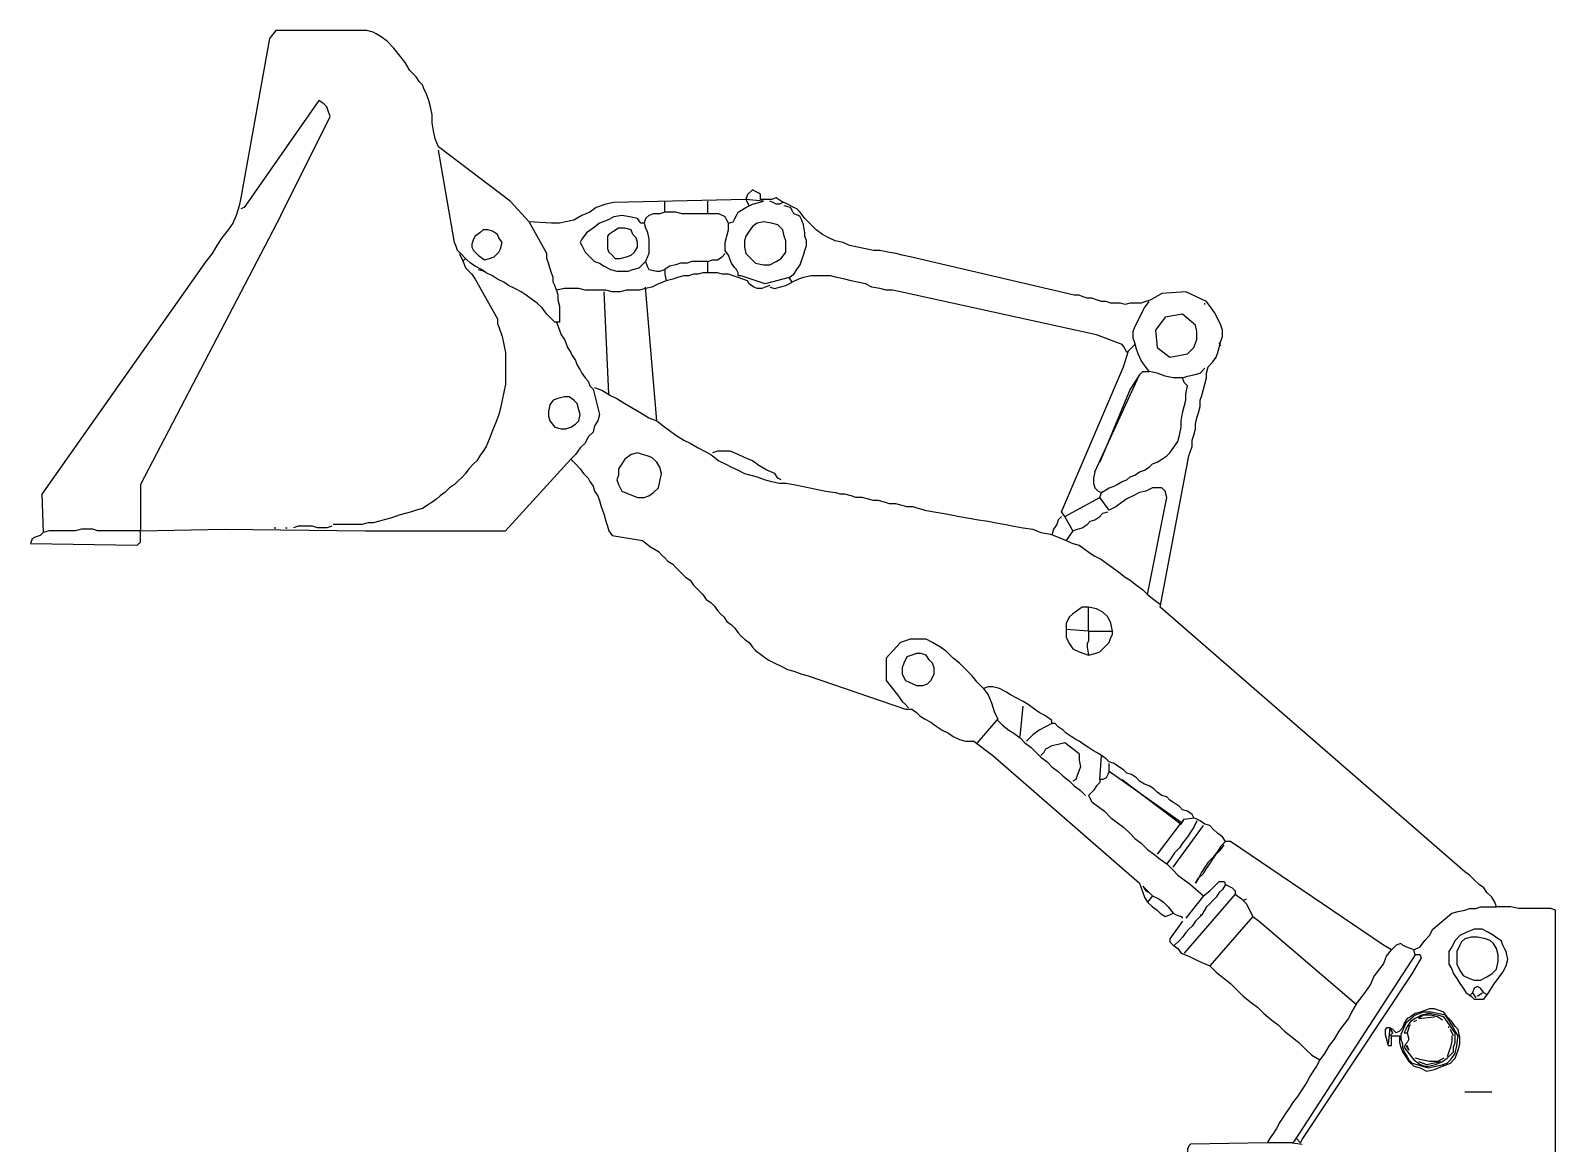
# Model space of a CAD drawing. Extents: x -121210 to 57230, y 84783 to 157800.
# Drawn here: x -53137 to -49050, y 121410 to 124394 of the extents above; entities that cross this region are included whole.
import ezdxf

# ---------------------------------------------------------------- set-up
doc = ezdxf.new("R2010")
doc.units = 0
doc.header["$MEASUREMENT"] = 0
doc.layers.get('0').update_dxf_attribs({"linetype": 'CONTINUOUS'})

# ---------------------------------------------------------------- blocks, each defined once
blk = doc.blocks.new('A$C72B562D3')
at = {"linetype": 'Continuous'}
for points in [[(657.7, 4745), (640.6, 4723.6)], [(1336.8, 4232.5), (1285.5, 4288), (1093.3, 4433.2), (1084.8, 4454.5), (1080.5, 4475.9), (1076.3, 4497.3), (1076.3, 4518.6), (1072, 4540), (1067.7, 4557), (1059.2, 4578.4), (1054.9, 4586.9), (1050.6, 4599.8), (1042.1, 4608.3), (1033.6, 4621.1), (1016.5, 4638.2), (1003.7, 4659.5), (990.8, 4676.6), (973.8, 4698), (956.7, 4715.1), (939.6, 4727.9), (926.8, 4736.4), (918.2, 4740.7), (901.2, 4745), (884.1, 4745), (867, 4745), (854.2, 4745), (837.1, 4745), (824.3, 4745), (811.5, 4745), (798.7, 4745), (781.6, 4745), (768.8, 4745), (751.7, 4745), (738.9, 4745), (717.5, 4745), (700.4, 4745), (679.1, 4745), (657.7, 4745)], [(640.6, 4723.6), (563.8, 4296.5), (559.5, 4275.2), (550.9, 4249.5), (542.4, 4228.2), (529.6, 4211.1), (512.5, 4189.7), (499.7, 4168.4), (486.9, 4147), (469.8, 4125.7), (29.9, 3502.1), (34.2, 3399.6)], [(773, 4557), (572.3, 4270.9)], [(802.9, 4514.3), (798.7, 4527.2), (794.4, 4540), (785.8, 4548.5), (773, 4557)], [(670.5, 4249.5), (802.9, 4514.3)], [(1136.1, 4176.9), (1093.3, 4424.6)], [(1917.6, 4292.3), (1563.1, 4283.7)], [(1956.1, 4292.3), (1956.1, 4305.1), (1951.8, 4309.3), (1943.3, 4313.6), (1934.7, 4317.9), (1921.9, 4305.1), (1917.6, 4292.3)], [(1964.6, 4288), (1917.6, 4292.3), (1926.2, 4275.2)], [(2062.8, 4258.1), (2054.3, 4266.6), (2045.8, 4270.9), (2028.7, 4279.4), (2011.6, 4288), (1998.8, 4296.5), (1986, 4292.3), (1977.4, 4292.3), (1956.1, 4292.3)], [(572.3, 4270.9), (563.8, 4266.6)], [(1563.1, 4283.7), (1541.8, 4279.4), (1516.2, 4270.9), (1499.1, 4258.1), (1477.7, 4249.5), (1456.4, 4236.7), (1435, 4232.5), (1417.9, 4228.2), (1396.6, 4228.2), (1336.8, 4232.5)], [(1699.8, 4258.1), (1687, 4253.8), (1669.9, 4253.8), (1657.1, 4249.5), (1648.6, 4241)], [(1815.1, 4253.8), (1802.3, 4253.8), (1789.5, 4253.8), (1776.7, 4253.8), (1759.6, 4253.8), (1746.8, 4253.8), (1729.7, 4258.1), (1716.9, 4258.1), (1699.8, 4258.1), (1699.8, 4288)], [(1870.7, 4228.2), (1866.4, 4236.7), (1862.1, 4245.3), (1845, 4253.8), (1832.2, 4253.8), (1815.1, 4253.8), (1815.1, 4288)], [(1870.7, 4228.2), (1883.5, 4232.5), (1887.7, 4241), (1892, 4249.5), (1896.3, 4258.1)], [(1896.3, 4258.1), (1917.6, 4270.9), (1934.7, 4279.4), (1951.8, 4283.7), (1964.6, 4288)], [(2015.9, 4283.7), (2007.3, 4279.4), (1998.8, 4279.4), (1990.2, 4283.7), (1981.7, 4288)], [(2045.8, 4253.8), (2041.5, 4262.4), (2037.2, 4270.9), (2020.1, 4275.2)], [(2032.9, 4083), (2045.8, 4091.5), (2054.3, 4104.3), (2062.8, 4117.1), (2067.1, 4130), (2071.4, 4142.8), (2075.7, 4155.6), (2079.9, 4168.4), (2079.9, 4181.2), (2075.7, 4194), (2075.7, 4202.6), (2071.4, 4223.9), (2067.1, 4236.7), (2062.8, 4245.3), (2058.6, 4249.5), (2045.8, 4253.8)], [(2357.5, 4138.5), (2336.2, 4142.8), (2319.1, 4147), (2297.7, 4151.3), (2276.4, 4155.6), (2259.3, 4155.6), (2237.9, 4159.9), (2216.6, 4164.1), (2195.2, 4168.4), (2178.2, 4176.9), (2156.8, 4181.2), (2139.7, 4189.7), (2122.6, 4198.3), (2105.6, 4211.1), (2092.7, 4223.9), (2075.7, 4241), (2062.8, 4258.1)], [(670.5, 4249.5), (294.7, 3527.8), (294.7, 3403.9)], [(1259.9, 4159.9), (1264.2, 4176.9), (1255.6, 4189.7), (1251.4, 4198.3), (1238.6, 4206.8), (1225.7, 4211.1), (1212.9, 4211.1), (1204.4, 4202.6), (1191.6, 4194), (1187.3, 4185.5), (1183, 4172.7), (1183, 4164.1), (1187.3, 4155.6), (1200.1, 4142.8), (1217.2, 4130), (1230, 4134.2), (1242.8, 4138.5), (1255.6, 4151.3), (1259.9, 4159.9)], [(1648.6, 4125.7), (1652.8, 4112.9), (1657.1, 4104.3), (1678.5, 4100.1), (1687, 4100.1), (1699.8, 4104.3), (1699.8, 4091.5), (1704.1, 4074.4), (1682.7, 4065.9), (1665.6, 4057.4), (1648.6, 4053.1), (1631.5, 4048.8), (1614.4, 4048.8), (1597.3, 4048.8), (1580.2, 4044.5), (1558.9, 4044.5), (1541.8, 4048.8), (1524.7, 4048.8), (1507.6, 4048.8), (1486.3, 4048.8), (1469.2, 4053.1), (1447.8, 4053.1), (1430.8, 4053.1), (1409.4, 4048.8), (1405.1, 4061.6), (1400.9, 4070.2), (1400.9, 4083), (1396.6, 4095.8), (1392.3, 4108.6), (1388, 4121.4), (1383.8, 4134.2), (1383.8, 4147), (1336.8, 4232.5)], [(1627.2, 4241), (1605.9, 4245.3), (1584.5, 4249.5), (1563.1, 4245.3), (1546.1, 4236.7), (1524.7, 4228.2), (1507.6, 4215.4), (1490.5, 4202.6), (1477.7, 4185.5), (1473.5, 4176.9), (1477.7, 4168.4), (1486.3, 4151.3), (1499.1, 4138.5), (1511.9, 4125.7)], [(1627.2, 4164.1), (1627.2, 4176.9), (1622.9, 4189.7), (1614.4, 4198.3), (1610.1, 4211.1), (1593, 4215.4), (1576, 4215.4), (1563.1, 4206.8), (1550.3, 4198.3), (1546.1, 4194), (1546.1, 4181.2), (1546.1, 4168.4), (1546.1, 4159.9), (1550.3, 4151.3), (1558.9, 4142.8), (1567.4, 4134.2), (1580.2, 4134.2), (1597.3, 4138.5), (1610.1, 4142.8), (1618.7, 4151.3), (1627.2, 4164.1)], [(1648.6, 4241), (1644.3, 4228.2), (1640, 4228.2), (1635.8, 4228.2), (1627.2, 4241)], [(1644.3, 4228.2), (1648.6, 4215.4), (1652.8, 4206.8), (1657.1, 4185.5), (1657.1, 4164.1), (1657.1, 4147), (1648.6, 4125.7)], [(1887.7, 4108.6), (1879.2, 4121.4), (1874.9, 4130), (1870.7, 4142.8), (1862.1, 4155.6), (1862.1, 4176.9), (1866.4, 4194), (1870.7, 4211.1), (1870.7, 4228.2)], [(2024.4, 4151.3), (2024.4, 4164.1), (2024.4, 4181.2), (2020.1, 4194), (2015.9, 4211.1), (2003.1, 4223.9), (1986, 4228.2), (1964.6, 4232.5), (1947.5, 4228.2), (1934.7, 4219.6), (1926.2, 4206.8), (1917.6, 4194), (1913.4, 4181.2), (1913.4, 4164.1), (1917.6, 4147), (1930.4, 4134.2), (1943.3, 4121.4), (1964.6, 4117.1), (1981.7, 4117.1), (1998.8, 4125.7), (2011.6, 4134.2), (2024.4, 4151.3)], [(1166, 4134.2), (1153.1, 4147), (1144.6, 4155.6), (1140.3, 4168.4), (1136.1, 4176.9)], [(1148.9, 4147), (1157.4, 4130), (1166, 4108.6), (1183, 4091.5), (1191.6, 4078.7)], [(1157.4, 4125.7), (1166, 4134.2)], [(1417.9, 3963.4), (1405.1, 3963.4), (1396.6, 3971.9), (1383.8, 3984.7), (1371, 4001.8), (1358.1, 4014.6), (1345.3, 4023.2), (1328.2, 4036), (1315.4, 4044.5), (1298.4, 4053.1), (1281.3, 4061.6), (1268.5, 4070.2), (1251.4, 4078.7), (1238.6, 4087.2), (1221.5, 4095.8), (1208.7, 4104.3), (1191.6, 4112.9), (1178.8, 4121.4), (1166, 4134.2)], [(1815.1, 4125.7), (1827.9, 4130), (1840.8, 4130), (1853.6, 4138.5), (1862.1, 4147)], [(3002.4, 4023.2), (2989.6, 4018.9), (2976.8, 4014.6), (2959.7, 4014.6), (2946.9, 4014.6), (2934.1, 4010.4), (2921.3, 4014.6), (2908.5, 4014.6), (2895.7, 4014.6), (2882.9, 4018.9), (2870, 4018.9), (2857.2, 4023.2), (2844.4, 4027.5), (2831.6, 4027.5), (2818.8, 4031.7), (2810.2, 4036), (2797.4, 4036), (2357.5, 4138.5)], [(1200.1, 4104.3), (1217.2, 4100.1)], [(1511.9, 4125.7), (1524.7, 4121.4), (1537.5, 4112.9), (1554.6, 4104.3), (1571.7, 4100.1), (1584.5, 4100.1), (1601.6, 4100.1), (1614.4, 4104.3), (1631.5, 4108.6)], [(1631.5, 4108.6), (1648.6, 4125.7)], [(1815.1, 4125.7), (1802.3, 4125.7), (1785.2, 4125.7), (1772.4, 4125.7), (1759.6, 4121.4), (1742.5, 4121.4), (1729.7, 4117.1), (1712.6, 4112.9), (1699.8, 4104.3)], [(1815.1, 4095.8), (1802.3, 4095.8), (1789.5, 4091.5), (1776.7, 4091.5), (1763.9, 4087.2), (1751.1, 4087.2), (1734, 4083), (1721.2, 4078.7), (1704.1, 4074.4)], [(1815.1, 4095.8), (1815.1, 4125.7)], [(1960.3, 4053.1), (1947.5, 4053.1), (1939, 4057.4), (1926.2, 4065.9), (1921.9, 4074.4), (1909.1, 4078.7), (1896.3, 4083), (1883.5, 4087.2), (1870.7, 4091.5), (1853.6, 4091.5), (1840.8, 4095.8), (1827.9, 4095.8), (1815.1, 4095.8)], [(1968.9, 4065.9), (1904.8, 4087.2), (1896.3, 4087.2), (1896.3, 4095.8), (1892, 4104.3), (1887.7, 4108.6)], [(1191.6, 4078.7), (1251.4, 3971.9), (1251.4, 3959.1), (1255.6, 3950.6), (1264.2, 3925), (1268.5, 3903.6), (1272.7, 3882.2), (1272.7, 3860.9), (1272.7, 3839.5), (1272.7, 3818.2), (1272.7, 3796.8), (1268.5, 3775.5), (1264.2, 3754.1), (1259.9, 3732.8), (1255.6, 3715.7), (1247.1, 3694.3), (1238.6, 3673), (1230, 3651.6), (1221.5, 3630.3)], [(1409.4, 4048.8), (1413.7, 4036), (1413.7, 4023.2), (1417.9, 4006.1), (1417.9, 3984.7), (1417.9, 3976.2), (1417.9, 3963.4)], [(1678.5, 3698.6), (1648.6, 4057.4)], [(1981.7, 4061.6), (1968.9, 4057.4), (1960.3, 4053.1)], [(2032.9, 4083), (1968.9, 4065.9)], [(1981.7, 4057.4), (1994.5, 4053.1), (2007.3, 4057.4), (2024.4, 4061.6), (2041.5, 4070.2)], [(2041.5, 4070.2), (2032.9, 4083)], [(2331.9, 4044.5), (2310.6, 4048.8), (2293.5, 4048.8), (2276.4, 4053.1), (2255, 4057.4), (2237.9, 4065.9), (2216.6, 4070.2), (2199.5, 4074.4), (2182.4, 4078.7), (2161.1, 4083), (2144, 4087.2), (2126.9, 4087.2), (2109.8, 4087.2), (2092.7, 4087.2), (2071.4, 4083), (2058.6, 4078.7), (2041.5, 4070.2)], [(1550.3, 3771.2), (1537.5, 4044.5)], [(2857.2, 3929.2), (2331.9, 4044.5)], [(2959.7, 3950.6), (2968.3, 3967.7), (2976.8, 3984.7), (2985.4, 4001.8), (2998.2, 4018.9)], [(3156.2, 3843.8), (3169, 3856.6), (3177.5, 3869.4), (3181.8, 3882.2), (3186.1, 3895.1), (3190.4, 3912.1), (3194.6, 3925), (3194.6, 3942), (3190.4, 3954.9), (3181.8, 3971.9), (3173.3, 3989), (3164.7, 4001.8), (3151.9, 4018.9), (3096.4, 4044.5), (3032.3, 4040.3), (3002.4, 4023.2)], [(3147.7, 4010.4), (3147.7, 4014.6)], [(3122, 3954.9), (3087.9, 3984.7), (3040.9, 3976.2), (3015.3, 3942)], [(1409.4, 3963.4), (1417.9, 3942), (1422.2, 3929.2), (1430.8, 3916.4), (1435, 3907.9), (1439.3, 3895.1), (1447.8, 3882.2), (1452.1, 3873.7), (1460.6, 3860.9), (1464.9, 3848.1), (1473.5, 3835.3), (1477.7, 3826.7), (1486.3, 3813.9), (1494.8, 3805.4), (1499.1, 3792.6), (1507.6, 3784), (1524.7, 3715.7), (1520.4, 3698.6), (1511.9, 3685.8), (1507.6, 3668.7), (1494.8, 3655.9), (1486.3, 3638.8), (1473.5, 3626), (1460.6, 3608.9), (1447.8, 3596.1)], [(2942.6, 3886.5), (2938.4, 3882.2), (2934.1, 3890.8), (2929.8, 3899.3), (2925.6, 3903.6), (2857.2, 3929.2)], [(2998.2, 3831), (2985.4, 3848.1), (2976.8, 3860.9), (2968.3, 3878), (2964, 3890.8), (2959.7, 3907.9), (2955.5, 3920.7), (2955.5, 3937.8), (2959.7, 3950.6)], [(3015.3, 3942), (3019.5, 3895.1)], [(3100.7, 3878), (3109.2, 3886.5), (3117.8, 3895.1), (3126.3, 3916.4), (3126.3, 3937.8), (3122, 3954.9)], [(2763.3, 3455.2), (2929.8, 3843.8), (2942.6, 3886.5)], [(2959.7, 3903.6), (2942.6, 3886.5)], [(3019.5, 3895.1), (3053.7, 3869.4)], [(3190.4, 3899.3), (3186.1, 3907.9)], [(3843.8, 2489.9), (3028.1, 3198.9), (3104.9, 3604.6), (3109.2, 3617.4), (3113.5, 3630.3), (3113.5, 3647.3), (3117.8, 3660.2), (3122, 3677.2), (3122, 3690.1), (3126.3, 3707.1), (3130.6, 3720), (3134.8, 3737), (3134.8, 3754.1), (3139.1, 3766.9), (3143.4, 3784), (3147.7, 3796.8), (3151.9, 3813.9), (3151.9, 3826.7), (3156.2, 3843.8)], [(3053.7, 3869.4), (3100.7, 3878)], [(2853, 3561.9), (2972.5, 3822.5)], [(2972.5, 3822.5), (2946.9, 3784)], [(2972.5, 3822.5), (2981.1, 3831), (2998.2, 3831)], [(3087.9, 3813.9), (3062.2, 3813.9), (3040.9, 3818.2), (3019.5, 3826.7), (2998.2, 3831)], [(3087.9, 3813.9), (3100.7, 3818.2), (3117.8, 3822.5), (3134.8, 3826.7), (3147.7, 3839.5)], [(3100.7, 3792.6), (3092.1, 3801.1), (3087.9, 3813.9)], [(1456.4, 3754.1), (1443.6, 3762.7), (1430.8, 3762.7), (1413.7, 3758.4), (1400.9, 3754.1), (1392.3, 3741.3), (1388, 3724.2), (1388, 3711.4), (1392.3, 3698.6), (1405.1, 3681.5), (1422.2, 3677.2), (1435, 3677.2), (1447.8, 3681.5), (1460.6, 3690.1), (1469.2, 3698.6)], [(1511.9, 3788.3), (1533.3, 3779.7), (1554.6, 3766.9), (1571.7, 3758.4), (1593, 3745.6), (1614.4, 3732.8), (1635.8, 3720), (1657.1, 3707.1), (1678.5, 3698.6), (1695.5, 3685.8), (1712.6, 3673), (1729.7, 3660.2), (1751.1, 3647.3), (1768.2, 3638.8), (1789.5, 3626), (1806.6, 3617.4), (1823.7, 3608.9)], [(2946.9, 3784), (2865.8, 3587.6)], [(2870, 3506.4), (2891.4, 3519.2), (2904.2, 3523.5), (2912.8, 3527.8), (2925.6, 3536.3), (2938.4, 3540.6), (2946.9, 3549.1), (2959.7, 3553.4), (2972.5, 3561.9), (2985.4, 3566.2), (2998.2, 3574.7), (3006.7, 3583.3), (3019.5, 3587.6), (3032.3, 3596.1), (3045.1, 3604.6), (3053.7, 3613.2), (3075, 3643.1), (3079.3, 3660.2), (3083.6, 3681.5), (3083.6, 3698.6), (3087.9, 3720), (3092.1, 3737), (3096.4, 3754.1), (3096.4, 3771.2), (3100.7, 3792.6)], [(1469.2, 3698.6), (1473.5, 3715.7), (1469.2, 3728.5), (1464.9, 3745.6), (1456.4, 3754.1)], [(1221.5, 3630.3), (1212.9, 3617.4), (1204.4, 3604.6), (1195.9, 3591.8), (1187.3, 3583.3), (1174.5, 3570.5), (1166, 3557.7), (1157.4, 3549.1), (1144.6, 3536.3), (1136.1, 3527.8), (1123.2, 3519.2), (1110.4, 3506.4), (1097.6, 3497.9), (1089.1, 3489.3), (1076.3, 3480.8), (1063.5, 3472.2), (1050.6, 3463.7)], [(1627.2, 3613.2), (1610.1, 3608.9), (1593, 3596.1), (1584.5, 3583.3), (1576, 3570.5), (1576, 3553.4), (1571.7, 3540.6), (1576, 3527.8), (1584.5, 3510.7), (1627.2, 3493.6), (1644.3, 3493.6), (1657.1, 3497.9), (1669.9, 3506.4), (1682.7, 3519.2)], [(1678.5, 3587.6), (1665.6, 3600.4), (1652.8, 3604.6), (1640, 3608.9), (1627.2, 3613.2)], [(1823.7, 3608.9), (1845, 3591.8)], [(1994.5, 3557.7), (1973.2, 3566.2), (1951.8, 3579), (1934.7, 3591.8), (1913.4, 3600.4), (1896.3, 3608.9), (1874.9, 3617.4), (1853.6, 3617.4), (1840.8, 3617.4), (1827.9, 3613.2)], [(1272.7, 3403.9), (1447.8, 3596.1)], [(1447.8, 3596.1), (1460.6, 3583.3), (1473.5, 3570.5), (1482, 3557.7), (1494.8, 3544.8), (1499.1, 3536.3), (1507.6, 3523.5), (1511.9, 3510.7), (1520.4, 3497.9), (1524.7, 3485.1), (1529, 3472.2), (1533.3, 3459.4), (1537.5, 3446.6), (1541.8, 3429.5), (1546.1, 3416.7), (1550.3, 3403.9), (1558.9, 3391.1)], [(1682.7, 3519.2), (1687, 3536.3), (1691.3, 3557.7), (1687, 3574.7), (1678.5, 3587.6)], [(1845, 3591.8), (1862.1, 3583.3), (1879.2, 3574.7), (1896.3, 3566.2), (1913.4, 3557.7), (1930.4, 3553.4), (1947.5, 3549.1), (1968.9, 3540.6), (1986, 3536.3), (2007.3, 3532), (2024.4, 3532), (2045.8, 3527.8), (2067.1, 3523.5), (2088.5, 3519.2), (2109.8, 3514.9), (2131.2, 3510.7), (2156.8, 3506.4)], [(2011.6, 3540.6), (2003.1, 3544.8), (1994.5, 3557.7)], [(2853, 3561.9), (2848.7, 3544.8), (2848.7, 3532), (2853, 3519.2), (2861.5, 3510.7), (2870, 3506.4)], [(2993.9, 3233.1), (3045.1, 3493.6), (3040.9, 3510.7), (3032.3, 3519.2), (3023.8, 3519.2), (3006.7, 3519.2), (2989.6, 3510.7), (2972.5, 3506.4), (2955.5, 3497.9), (2938.4, 3489.3), (2925.6, 3480.8), (2908.5, 3468), (2891.4, 3459.4), (2865.8, 3493.6)], [(2396, 3459.4), (2378.9, 3463.7), (2366.1, 3468), (2349, 3468), (2336.2, 3472.2), (2319.1, 3476.5), (2302, 3476.5), (2289.2, 3480.8), (2272.1, 3485.1), (2259.3, 3485.1), (2242.2, 3489.3), (2229.4, 3493.6), (2212.3, 3493.6), (2199.5, 3497.9), (2182.4, 3502.1), (2169.6, 3502.1), (2156.8, 3506.4)], [(2771.8, 3442.3), (2865.8, 3493.6)], [(2865.8, 3493.6), (2870, 3506.4)], [(1050.6, 3463.7), (1033.6, 3459.4), (1020.7, 3455.2), (1007.9, 3450.9), (990.8, 3446.6), (978, 3442.3), (965.2, 3438.1), (948.1, 3433.8), (935.3, 3429.5), (918.2, 3425.3), (905.4, 3425.3), (888.3, 3421), (875.5, 3421), (858.5, 3421), (845.6, 3421), (828.6, 3421), (811.5, 3421)], [(2396, 3459.4), (2421.6, 3455.2), (2443, 3450.9), (2468.6, 3446.6), (2489.9, 3442.3), (2515.6, 3438.1), (2541.2, 3433.8), (2566.8, 3429.5), (2588.2, 3425.3), (2613.8, 3421), (2635.1, 3416.7), (2660.8, 3412.4), (2686.4, 3408.2), (2707.7, 3399.6), (2733.4, 3395.4), (2754.7, 3386.8), (2776.1, 3378.3), (2793.2, 3369.7), (2810.2, 3365.5), (2823.1, 3356.9), (2840.1, 3344.1), (2853, 3335.6), (2870, 3327), (2887.1, 3314.2), (2899.9, 3305.7), (2917, 3292.9), (2934.1, 3280), (2946.9, 3271.5), (2964, 3258.7), (2981.1, 3245.9), (2993.9, 3233.1), (3011, 3220.3), (3028.1, 3207.4)], [(2763.3, 3442.3), (2754.7, 3433.8), (2750.5, 3421), (2741.9, 3408.2), (2737.6, 3391.1)], [(2771.8, 3442.3), (2763.3, 3455.2)], [(2793.2, 3403.9), (2771.8, 3442.3)], [(2793.2, 3403.9), (2806, 3408.2), (2818.8, 3412.4), (2831.6, 3421), (2840.1, 3429.5), (2853, 3433.8), (2865.8, 3442.3), (2874.3, 3450.9), (2887.1, 3455.2)], [(0, 3369.7), (286.1, 3365.5), (294.7, 3374), (294.7, 3382.6), (294.7, 3403.9)], [(34.2, 3399.6), (25.6, 3391.1), (12.8, 3386.8), (4.3, 3382.6), (0, 3369.7)], [(294.7, 3403.9), (277.6, 3403.9), (260.5, 3403.9), (243.4, 3403.9), (226.4, 3403.9), (209.3, 3403.9), (196.5, 3403.9), (179.4, 3403.9), (166.6, 3408.2), (149.5, 3408.2), (136.7, 3408.2), (119.6, 3403.9), (102.5, 3403.9), (85.4, 3403.9), (68.3, 3403.9), (51.3, 3403.9), (34.2, 3399.6)], [(294.7, 3403.9), (521, 3408.2)], [(521, 3408.2), (896.9, 3403.9)], [(653.4, 3412.4), (657.7, 3412.4)], [(683.3, 3412.4), (687.6, 3412.4)], [(807.2, 3416.7), (794.4, 3412.4), (781.6, 3412.4), (768.8, 3412.4), (755.9, 3416.7), (743.1, 3416.7), (730.3, 3416.7), (717.5, 3416.7), (704.7, 3412.4)], [(896.9, 3403.9), (1272.7, 3403.9)], [(2793.2, 3403.9), (2776.1, 3378.3)], [(1558.9, 3391.1), (1640, 3378.3)], [(1640, 3378.3), (1661.4, 3361.2), (1682.7, 3348.4), (1691.3, 3339.8), (1699.8, 3331.3), (1708.4, 3322.8), (1721.2, 3314.2), (1729.7, 3305.7), (1738.3, 3297.1), (1746.8, 3288.6), (1755.3, 3280), (1768.2, 3271.5), (1776.7, 3258.7), (1785.2, 3250.2), (1793.8, 3241.6), (1802.3, 3233.1), (1810.9, 3220.3), (1823.7, 3211.7), (1832.2, 3203.2), (1840.8, 3190.4), (1849.3, 3181.8), (1857.8, 3173.3), (1866.4, 3160.5), (1879.2, 3151.9), (1887.7, 3143.4), (1896.3, 3130.6), (1904.8, 3122), (1913.4, 3113.5), (1926.2, 3104.9), (1934.7, 3092.1), (1943.3, 3083.6)], [(2835.9, 3198.9), (2818.8, 3198.9), (2806, 3190.4), (2793.2, 3181.8), (2784.6, 3173.3), (2776.1, 3156.2), (2776.1, 3139.1), (2776.1, 3117.8), (2784.6, 3100.7), (2793.2, 3087.9), (2810.2, 3079.3)], [(2857.2, 3194.6), (2835.9, 3198.9)], [(2835.9, 3134.8), (2835.9, 3198.9)], [(2835.9, 3070.8), (2853, 3075), (2865.8, 3079.3), (2878.6, 3092.1), (2891.4, 3104.9), (2895.7, 3117.8), (2899.9, 3126.3), (2899.9, 3134.8), (2895.7, 3156.2), (2887.1, 3173.3), (2874.3, 3186.1), (2857.2, 3194.6)], [(2489.9, 3049.4), (2472.8, 3062.2), (2455.8, 3079.3), (2438.7, 3092.1), (2417.3, 3104.9), (2400.2, 3113.5), (2378.9, 3113.5), (2357.5, 3113.5), (2344.7, 3109.2), (2331.9, 3104.9), (2293.5, 3062.2), (2293.5, 3002.4), (2306.3, 2985.4), (2323.4, 2964), (2336.2, 2946.9), (2344.7, 2938.4), (2353.3, 2929.8)], [(2835.9, 3134.8), (2776.1, 3139.1)], [(2835.9, 3134.8), (2835.9, 3122), (2835.9, 3109.2), (2831.6, 3100.7), (2831.6, 3092.1)], [(2835.9, 3134.8), (2899.9, 3134.8)], [(1943.3, 3083.6), (1960.3, 3070.8), (1977.4, 3058), (1994.5, 3049.4), (2011.6, 3040.9), (2028.7, 3032.3), (2045.8, 3028.1), (2067.1, 3019.5), (2084.2, 3015.3), (2344.7, 2925.6), (2361.8, 2925.6), (2374.6, 2917), (2383.2, 2908.5), (2396, 2899.9), (2413.1, 2891.4), (2430.1, 2878.6), (2443, 2870), (2460, 2861.5), (2472.8, 2853), (2489.9, 2844.4), (2507, 2840.1), (2528.4, 2840.1), (2579.6, 2801.7)], [(2421.6, 3019.5), (2421.6, 3036.6), (2417.3, 3049.4), (2408.8, 3058), (2400.2, 3070.8), (2387.4, 3075), (2374.6, 3075), (2361.8, 3070.8), (2349, 3066.5), (2340.5, 3049.4), (2336.2, 3036.6), (2336.2, 3019.5), (2344.7, 3002.4)], [(2810.2, 3079.3), (2823.1, 3075)], [(2823.1, 3075), (2835.9, 3070.8)], [(2831.6, 3092.1), (2835.9, 3070.8)], [(2554, 2981.1), (2536.9, 2998.2), (2524.1, 3015.3), (2507, 3032.3), (2489.9, 3049.4)], [(2344.7, 3002.4), (2374.6, 2989.6)], [(2374.6, 2989.6), (2391.7, 2989.6), (2404.5, 2993.9), (2413.1, 3002.4), (2421.6, 3019.5)], [(2613.8, 2972.5), (2596.7, 2981.1), (2579.6, 2985.4), (2566.8, 2985.4), (2554, 2981.1)], [(2554, 2981.1), (2566.8, 2964), (2575.4, 2942.6), (2583.9, 2917), (2592.4, 2899.9)], [(2737.6, 2895.7), (2720.6, 2908.5), (2703.5, 2917), (2690.7, 2925.6), (2673.6, 2938.4), (2660.8, 2946.9), (2643.7, 2955.5), (2626.6, 2964), (2613.8, 2972.5)], [(2652.2, 2853), (2660.8, 2934.1)], [(2592.4, 2899.9), (2536.9, 2835.9)], [(2592.4, 2895.7), (2605.2, 2882.9), (2622.3, 2870), (2635.1, 2861.5), (2652.2, 2848.7), (2665, 2835.9), (2682.1, 2823.1), (2694.9, 2810.2), (2707.7, 2797.4), (2724.8, 2784.6), (2737.6, 2771.8), (2754.7, 2759), (2767.5, 2746.2), (2784.6, 2733.4), (2797.4, 2720.6), (2814.5, 2707.7), (2827.3, 2694.9)], [(2737.6, 2887.1), (2720.6, 2878.6), (2703.5, 2870), (2686.4, 2857.2), (2669.3, 2840.1)], [(2746.2, 2887.1), (2737.6, 2887.1), (2737.6, 2895.7)], [(3113.5, 2643.7), (3100.7, 2652.2), (3087.9, 2656.5), (3079.3, 2665), (3066.5, 2673.6), (3053.7, 2682.1), (3045.1, 2690.7), (3032.3, 2694.9), (3019.5, 2703.5), (3011, 2712), (2998.2, 2720.6), (2985.4, 2724.8), (2972.5, 2733.4), (2964, 2741.9), (2951.2, 2750.5), (2938.4, 2754.7), (2929.8, 2763.3), (2917, 2771.8), (2904.2, 2780.4), (2891.4, 2784.6), (2882.9, 2793.2), (2870, 2801.7), (2857.2, 2810.2), (2848.7, 2814.5), (2835.9, 2823.1), (2823.1, 2831.6), (2810.2, 2840.1), (2801.7, 2844.4), (2788.9, 2853), (2776.1, 2861.5), (2767.5, 2870), (2754.7, 2878.6), (2746.2, 2887.1)], [(2771.8, 2835.9), (2754.7, 2831.6), (2737.6, 2827.3), (2720.6, 2818.8), (2716.3, 2810.2), (2707.7, 2801.7)], [(2810.2, 2806), (2771.8, 2835.9)], [(2579.6, 2801.7), (2972.5, 2460)], [(2810.2, 2806), (2810.2, 2788.9), (2814.5, 2771.8), (2806, 2750.5), (2801.7, 2737.6), (2793.2, 2733.4)], [(2891.4, 2759), (2887.1, 2750.5), (2882.9, 2741.9), (2874.3, 2737.6), (2865.8, 2737.6), (2870, 2801.7)], [(3083.6, 2622.3), (2891.4, 2759), (2891.4, 2780.4)], [(2865.8, 2737.6), (2865.8, 2729.1), (2857.2, 2720.6), (2848.7, 2707.7), (2835.9, 2694.9)], [(2925.6, 2737.6), (3083.6, 2618.1)], [(2835.9, 2694.9), (2844.4, 2677.9)], [(2844.4, 2677.9), (2861.5, 2665), (2878.6, 2652.2), (2895.7, 2635.1), (2912.8, 2622.3), (2929.8, 2609.5), (2946.9, 2592.4), (2959.7, 2579.6), (2976.8, 2566.8), (2993.9, 2549.7), (3011, 2536.9), (3028.1, 2524.1), (3045.1, 2511.3), (3062.2, 2494.2), (3075, 2481.4), (3092.1, 2468.6), (3109.2, 2455.8)], [(3083.6, 2622.3), (3019.5, 2536.9)], [(3126.3, 2626.6), (3117.8, 2609.5), (3109.2, 2596.7), (3100.7, 2583.9), (3087.9, 2566.8), (3079.3, 2554), (3066.5, 2541.2), (3058, 2528.4), (3045.1, 2511.3)], [(3092.1, 2630.9), (3083.6, 2622.3)], [(3083.6, 2618.1), (3092.1, 2630.9)], [(3092.1, 2630.9), (3117.8, 2635.1)], [(3117.8, 2635.1), (3113.5, 2643.7)], [(3203.2, 2571.1), (3194.6, 2583.9), (3181.8, 2592.4), (3169, 2605.2), (3160.5, 2613.8), (3147.7, 2618.1), (3134.8, 2626.6), (3126.3, 2630.9), (3117.8, 2635.1)], [(3062.2, 2502.7), (3143.4, 2613.8)], [(3203.2, 2571.1), (3190.4, 2558.3), (3181.8, 2545.5), (3169, 2528.4), (3156.2, 2515.6), (3147.7, 2502.7), (3139.1, 2489.9), (3130.6, 2472.8), (3122, 2460), (3130.6, 2472.8), (3143.4, 2485.7), (3151.9, 2498.5), (3160.5, 2511.3), (3169, 2524.1), (3177.5, 2536.9), (3190.4, 2549.7), (3198.9, 2562.5)], [(3216, 2571.1), (3203.2, 2571.1)], [(3647.3, 2280.7), (3626, 2293.5), (3216, 2571.1)], [(2972.5, 2460), (2976.8, 2447.2), (2981.1, 2434.4), (2985.4, 2421.6), (2993.9, 2408.8), (3006.7, 2396), (3019.5, 2387.4), (3028.1, 2378.9), (3040.9, 2370.3)], [(3203.2, 2455.8), (3194.6, 2443), (3186.1, 2434.4), (3177.5, 2421.6), (3169, 2413.1), (3160.5, 2404.5), (3151.9, 2396), (3139.1, 2374.6), (3122, 2357.5), (3113.5, 2344.7), (3104.9, 2336.2), (3096.4, 2327.6), (3087.9, 2314.8), (3079.3, 2306.3), (3066.5, 2293.5)], [(3109.2, 2455.8), (3143.4, 2425.9)], [(3143.4, 2425.9), (3160.5, 2438.7), (3173.3, 2451.5), (3186.1, 2464.3), (3198.9, 2464.3)], [(3198.9, 2464.3), (3203.2, 2455.8)], [(3203.2, 2455.8), (3220.3, 2447.2), (3228.8, 2438.7), (3228.8, 2430.1)], [(3929.2, 2396), (3925, 2408.8), (3916.4, 2421.6), (3903.6, 2434.4), (3895.1, 2447.2), (3882.2, 2455.8), (3869.4, 2468.6), (3856.6, 2481.4), (3843.8, 2489.9)], [(2981.1, 2451.5), (2989.6, 2438.7), (2998.2, 2434.4), (3006.7, 2425.9)], [(3006.7, 2425.9), (2981.1, 2451.5)], [(3006.7, 2425.9), (2993.9, 2408.8)], [(3006.7, 2425.9), (3023.8, 2417.3), (3036.6, 2408.8), (3049.4, 2396), (3062.2, 2378.9)], [(3228.8, 2430.1), (3092.1, 2272.1)], [(3143.4, 2425.9), (3096.4, 2366.1)], [(3228.8, 2430.1), (3245.9, 2417.3), (3258.7, 2404.5), (3267.2, 2387.4), (3275.8, 2370.3)], [(3250.2, 2413.1), (3258.7, 2417.3)], [(3040.9, 2370.3), (3053.7, 2374.6)], [(3053.7, 2374.6), (3062.2, 2378.9), (3070.8, 2374.6), (3083.6, 2370.3), (3087.9, 2366.1)], [(3134.8, 2374.6), (3139.1, 2374.6)], [(3758.4, 2336.2), (3809.6, 2378.9), (3826.7, 2383.2), (3843.8, 2387.4), (3856.6, 2391.7), (3873.7, 2391.7), (3886.5, 2396), (3903.6, 2396), (3916.4, 2396), (3929.2, 2396)], [(4087.2, 1490.5), (4087.2, 2387.4), (4074.4, 2391.7), (4057.4, 2391.7), (4036, 2391.7), (4014.6, 2391.7), (3989, 2391.7), (3967.7, 2396), (3946.3, 2396), (3929.2, 2396)], [(3087.9, 2357.5), (3053.7, 2310.6)], [(3275.8, 2370.3), (3160.5, 2237.9)], [(3275.8, 2370.3), (3292.9, 2357.5)], [(3292.9, 2357.5), (3553.4, 2135.4), (3540.6, 2114.1), (3532, 2097), (3519.2, 2079.9), (3506.4, 2062.8), (3493.6, 2041.5), (3480.8, 2024.4), (3468, 2003.1), (3455.2, 1986)], [(3707.1, 2280.7), (3724.2, 2289.2), (3737, 2306.3), (3749.8, 2319.1), (3758.4, 2336.2)], [(3946.3, 2293.5), (3942, 2306.3), (3933.5, 2310.6), (3920.7, 2319.1), (3907.9, 2327.6), (3890.8, 2336.2), (3869.4, 2336.2), (3848.1, 2327.6), (3831, 2319.1), (3818.2, 2306.3), (3809.6, 2289.2), (3801.1, 2276.4), (3801.1, 2259.3), (3801.1, 2242.2)], [(3053.7, 2310.6), (3053.7, 2302), (3062.2, 2293.5), (3075, 2284.9), (3083.6, 2272.1)], [(3707.1, 2280.7), (3698.6, 2284.9), (3685.8, 2289.2), (3677.2, 2293.5), (3673, 2297.7), (3660.2, 2293.5), (3647.3, 2280.7)], [(3843.8, 2310.6), (3835.3, 2302), (3831, 2293.5), (3822.5, 2276.4), (3822.5, 2259.3), (3822.5, 2242.2), (3831, 2225.1), (3839.5, 2212.3), (3856.6, 2203.8), (3869.4, 2199.5), (3886.5, 2199.5), (3903.6, 2208.1), (3916.4, 2216.6), (3929.2, 2229.4)], [(3929.2, 2229.4), (3933.5, 2250.8), (3933.5, 2267.8), (3929.2, 2284.9), (3920.7, 2297.7), (3912.1, 2306.3), (3899.3, 2310.6), (3878, 2314.8), (3860.9, 2314.8), (3843.8, 2310.6)], [(3895.1, 2148.3), (3907.9, 2165.3), (3920.7, 2186.7), (3933.5, 2203.8), (3946.3, 2220.9), (3954.9, 2237.9), (3959.1, 2255), (3954.9, 2276.4), (3950.6, 2284.9), (3946.3, 2293.5)], [(3083.6, 2272.1), (3104.9, 2263.6), (3122, 2255), (3139.1, 2246.5), (3160.5, 2237.9)], [(3711.4, 2267.8), (3386.8, 1768.2)], [(3553.4, 2135.4), (3566.2, 2152.5), (3579, 2169.6), (3591.8, 2186.7), (3600.4, 2208.1), (3613.2, 2225.1), (3626, 2242.2), (3634.5, 2263.6), (3647.3, 2280.7)], [(3702.9, 2216.6), (3728.5, 2259.3), (3724.2, 2267.8), (3711.4, 2267.8)], [(3711.4, 2267.8), (3707.1, 2280.7)], [(3160.5, 2237.9), (3177.5, 2220.9), (3198.9, 2203.8), (3216, 2191), (3233.1, 2173.9), (3250.2, 2156.8), (3271.5, 2139.7), (3288.6, 2126.9), (3305.7, 2109.8), (3327, 2092.7), (3344.1, 2079.9), (3361.2, 2062.8), (3382.6, 2045.8), (3399.6, 2032.9), (3416.7, 2015.9), (3433.8, 1998.8), (3455.2, 1986)], [(3408.2, 1772.4), (3702.9, 2216.6)], [(3801.1, 2242.2), (3809.6, 2229.4), (3813.9, 2216.6), (3822.5, 2203.8), (3831, 2191), (3839.5, 2178.2), (3848.1, 2165.3), (3860.9, 2156.8), (3869.4, 2148.3)], [(3903.6, 2161.1), (3895.1, 2165.3), (3886.5, 2178.2), (3878, 2182.4), (3869.4, 2178.2), (3865.2, 2165.3)], [(3865.2, 2165.3), (3856.6, 2156.8)], [(3865.2, 2165.3), (3873.7, 2152.5)], [(3869.4, 2148.3), (3895.1, 2148.3)], [(3878, 2156.8), (3890.8, 2165.3)], [(3818.2, 1990.2), (3826.7, 2011.6), (3831, 2028.7), (3831, 2045.8), (3826.7, 2067.1), (3818.2, 2075.7), (3809.6, 2088.5), (3796.8, 2101.3), (3788.3, 2114.1), (3775.5, 2118.4), (3762.7, 2122.6), (3749.8, 2122.6), (3737, 2118.4), (3724.2, 2114.1), (3711.4, 2109.8), (3698.6, 2101.3), (3690.1, 2097), (3681.5, 2084.2), (3677.2, 2071.4), (3668.7, 2062.8), (3660.2, 2058.6), (3651.6, 2067.1), (3643.1, 2071.4), (3634.5, 2071.4), (3630.3, 2067.1), (3630.3, 2054.3), (3638.8, 2024.4), (3647.3, 2024.4), (3647.3, 2050)], [(3784, 1973.2), (3796.8, 1977.4), (3805.4, 1986), (3818.2, 2003.1), (3822.5, 2024.4), (3826.7, 2050), (3818.2, 2062.8), (3809.6, 2079.9), (3801.1, 2092.7), (3792.6, 2105.6), (3771.2, 2109.8), (3754.1, 2114.1), (3732.8, 2114.1), (3711.4, 2105.6), (3685.8, 2084.2), (3673, 2054.3), (3673, 2041.5), (3677.2, 2028.7), (3677.2, 2020.1), (3681.5, 2007.3), (3690.1, 1994.5), (3694.3, 1986), (3702.9, 1977.4), (3715.7, 1973.2), (3745.6, 1964.6), (3788.3, 1973.2)], [(3813.9, 2007.3), (3813.9, 2020.1), (3818.2, 2032.9), (3818.2, 2045.8), (3818.2, 2058.6), (3788.3, 2101.3), (3771.2, 2105.6), (3749.8, 2109.8), (3728.5, 2105.6), (3711.4, 2097), (3698.6, 2088.5), (3690.1, 2075.7), (3685.8, 2067.1), (3681.5, 2058.6), (3690.1, 2058.6)], [(3707.1, 2088.5), (3715.7, 2092.7)], [(3784, 2092.7), (3771.2, 2101.3), (3754.1, 2105.6), (3732.8, 2105.6), (3720, 2097)], [(3720, 2097), (3762.7, 2101.3)], [(3651.6, 2058.6), (3643.1, 2071.4), (3638.8, 2028.7)], [(3643.1, 2050), (3651.6, 2058.6)], [(3647.3, 2050), (3668.7, 2050)], [(3668.7, 2050), (3668.7, 2032.9), (3673, 2020.1), (3677.2, 2007.3), (3685.8, 1994.5), (3694.3, 1981.7), (3707.1, 1968.9), (3724.2, 1964.6), (3741.3, 1956.1), (3762.7, 1960.3), (3784, 1968.9), (3805.4, 1977.4), (3818.2, 1990.2)], [(3690.1, 2058.6), (3694.3, 2041.5), (3690.1, 2032.9), (3685.8, 2028.7), (3681.5, 2020.1)], [(3698.6, 2079.9), (3694.3, 2075.7), (3694.3, 2071.4), (3690.1, 2058.6)], [(3809.6, 2050), (3809.6, 2037.2), (3805.4, 2020.1), (3801.1, 2007.3), (3796.8, 1994.5)], [(3801.1, 2071.4), (3801.1, 2075.7)], [(3813.9, 2050), (3805.4, 2067.1)], [(3681.5, 2020.1), (3694.3, 2003.1), (3707.1, 1986), (3724.2, 1973.2), (3737, 1968.9), (3745.6, 1968.9), (3766.9, 1973.2), (3784, 1981.7), (3796.8, 1990.2), (3813.9, 2007.3)], [(3685.8, 2024.4), (3694.3, 2011.6), (3690.1, 2024.4)], [(3455.2, 1986), (3446.6, 1968.9), (3438.1, 1956.1), (3429.5, 1943.3), (3421, 1926.2), (3412.4, 1913.4), (3403.9, 1900.5), (3395.4, 1887.7), (3382.6, 1870.7), (3374, 1857.8), (3365.5, 1845), (3356.9, 1832.2), (3348.4, 1819.4), (3339.8, 1802.3), (3331.3, 1789.5), (3322.8, 1776.7), (3314.2, 1763.9)], [(3788.3, 1990.2), (3779.7, 1986), (3771.2, 1981.7), (3749.8, 1981.7), (3728.5, 1986), (3711.4, 1990.2)], [(3720, 1981.7), (3741.3, 1973.2), (3779.7, 1981.7)], [(3843.8, 1900.5), (3916.4, 1900.5)], [(3314.2, 1763.9), (3109.2, 1759.6), (3104.9, 1755.3), (3100.7, 1746.8), (3100.7, 1725.4), (3130.6, 1721.2), (3275.8, 1716.9)], [(3382.6, 1763.9), (3314.2, 1763.9)], [(3386.8, 1768.2), (3382.6, 1763.9)], [(3382.6, 1763.9), (3408.2, 1759.6)], [(3403.9, 1763.9), (3391.1, 1776.7)], [(3403.9, 1763.9), (3408.2, 1772.4)]]:
    blk.add_lwpolyline(points, dxfattribs=at)

msp = doc.modelspace()

# ---------------------------------------------------------------- block references
msp.add_blockref('A$C72B562D3', (-53137, 119648.7))

doc.saveas('drawing.dxf')
